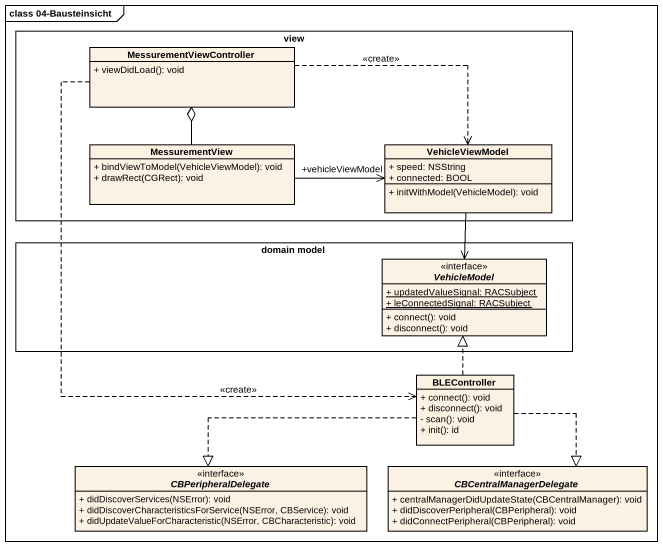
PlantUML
@startuml
mainframe class 04-Bausteinsicht
hide circle
hide empty members
skinparam classAttributeIconSize 0
rectangle view {
  class MessurementViewController {
    + viewDidLoad(): void
  }
  class MessurementView {
    + bindViewToModel(VehicleViewModel): void
    + drawRect(CGRect): void
  }
  class VehicleViewModel {
    + speed: NSString
    + connected: BOOL
    + initWithModel(VehicleModel): void
  }
}
rectangle "domain model" as domain_model #FFFFFF {
  interface VehicleModel <<interface>> {
    {static} + updatedValueSignal: RACSubject
    {static} + leConnectedSignal: RACSubject
    + connect(): void
    + disconnect(): void
  }
}
class BLEController {
  + connect(): void
  + disconnect(): void
  - scan(): void
  + init(): id
}
interface CBPeripheralDelegate <<interface>> {
  + didDiscoverServices(NSError): void
  + didDiscoverCharacteristicsForService(NSError, CBService): void
  + didUpdateValueForCharacteristic(NSError, CBCharacteristic): void
}
interface CBCentralManagerDelegate <<interface>> {
  + centralManagerDidUpdateState(CBCentralManager): void
  + didDiscoverPeripheral(CBPeripheral): void
  + didConnectPeripheral(CBPeripheral): void
}
MessurementViewController .right.> VehicleViewModel : <<create>>
MessurementViewController ..> BLEController : <<create>>
MessurementView -up-o MessurementViewController
MessurementView "+vehicleViewModel" -right-> VehicleViewModel
VehicleViewModel --> VehicleModel
BLEController .up.|> VehicleModel
BLEController .left.|> CBPeripheralDelegate
BLEController ..|> CBCentralManagerDelegate
@enduml
